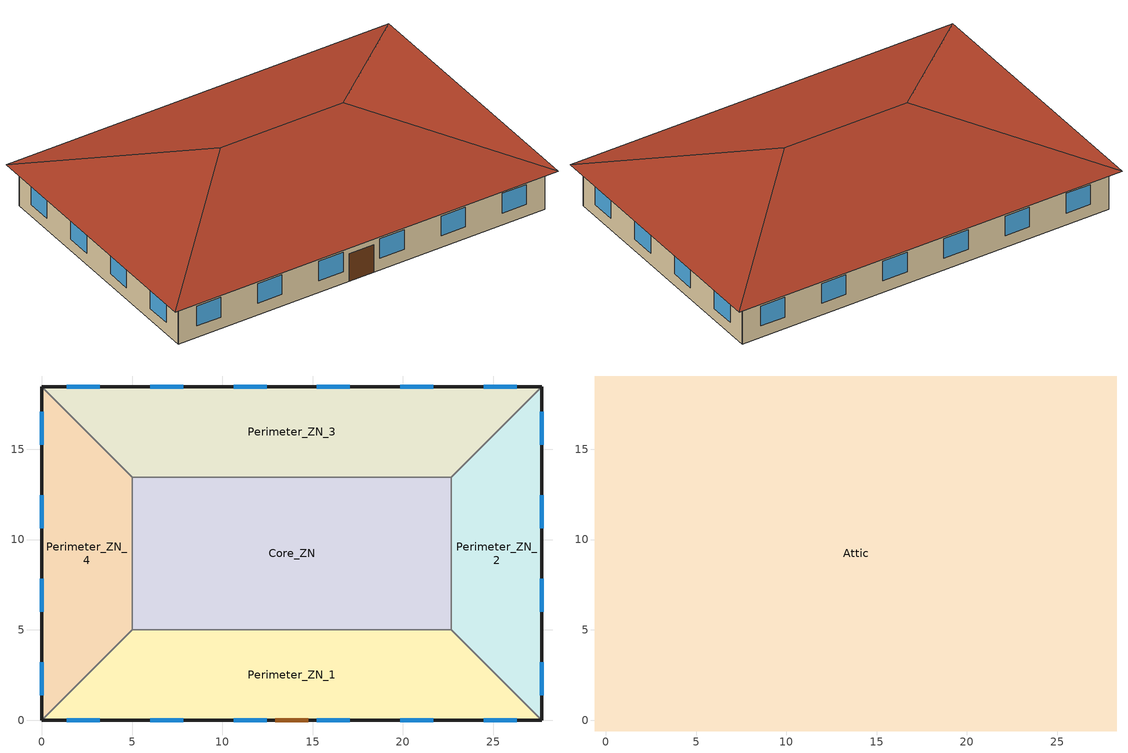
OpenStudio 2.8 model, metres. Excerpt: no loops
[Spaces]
Perimeter_ZN_1
 floor ground: 22.69,5 27.69,0 0,0 5,5 z0
 wall outside: 0,0 27.69,0 z0:3.05
 wall to Perimeter_ZN_4: 5,5 0,0 z0:3.05
 wall to Core_ZN: 22.69,5 5,5 z0:3.05
 wall to Perimeter_ZN_2: 27.69,0 22.69,5 z0:3.05
 window: 1.39,0 3.22,0 / 19.85,0 21.68,0 / 15.24,0 17.07,0 / 6.01,0 7.84,0 / 10.62,0 12.45,0 / 24.47,0 26.3,0 z0.9:2.42
 door: 12.93,0 14.76,0 z0:2.13
Perimeter_ZN_2
 floor ground: 27.69,18.46 27.69,0 22.69,5 22.69,13.46 z0
 wall outside: 27.69,0 27.69,18.46 z0:3.05
 wall to Perimeter_ZN_3: 27.69,18.46 22.69,13.46 z0:3.05
 wall to Core_ZN: 22.69,13.46 22.69,5 z0:3.05
 window: 27.69,1.39 27.69,3.22 / 27.69,10.62 27.69,12.45 / 27.69,15.24 27.69,17.07 / 27.69,6.01 27.69,7.84 z0.9:2.42
Perimeter_ZN_3
 floor ground: 27.69,18.46 22.69,13.46 5,13.46 0,18.46 z0
 wall outside: 27.69,18.46 0,18.46 z0:3.05
 wall to Core_ZN: 5,13.46 22.69,13.46 z0:3.05
 wall to Perimeter_ZN_4: 0,18.46 5,13.46 z0:3.05
 window: 21.68,18.46 19.85,18.46 / 7.84,18.46 6.01,18.46 / 17.07,18.46 15.24,18.46 / 12.45,18.46 10.62,18.46 / 26.3,18.46 24.47,18.46 / 3.22,18.46 1.39,18.46 z0.9:2.42
Perimeter_ZN_4
 floor ground: 0,18.46 5,13.46 5,5 0,0 z0
 wall outside: 0,18.46 0,0 z0:3.05
 wall to Core_ZN: 5,5 5,13.46 z0:3.05
 window: 0,3.22 0,1.39 / 0,12.45 0,10.62 / 0,7.84 0,6.01 / 0,17.07 0,15.24 z0.9:2.42
Core_ZN
 floor ground: 22.69,13.46 22.69,5 5,5 5,13.46 z0
Attic
 floor outside: 28.29,19.06 27.69,18.46 0,18.46 -0.6,19.06 z3.05; -0.6,19.06 0,18.46 0,0 -0.6,-0.6 z3.05; 28.29,19.06 28.29,-0.6 27.69,0 27.69,18.46 z3.05; 27.69,0 28.29,-0.6 -0.6,-0.6 0,0 z3.05
 floor to Perimeter_ZN_4: 0,18.46 5,13.46 5,5 0,0 z3.05
 floor to Perimeter_ZN_1: 22.69,5 27.69,0 0,0 5,5 z3.05
 floor to Perimeter_ZN_2: 27.69,18.46 27.69,0 22.69,5 22.69,13.46 z3.05
 floor to Core_ZN: 22.69,13.46 22.69,5 5,5 5,13.46 z3.05
 floor to Perimeter_ZN_3: 27.69,18.46 22.69,13.46 5,13.46 0,18.46 z3.05
 roof outside: 18.46,9.23,6.33 28.29,-0.6,3.05 28.29,19.06,3.05; 18.46,9.23,6.33 28.29,19.06,3.05 -0.6,19.06,3.05 9.23,9.23,6.33; 9.23,9.23,6.33 -0.6,-0.6,3.05 28.29,-0.6,3.05 18.46,9.23,6.33; 9.23,9.23,6.33 -0.6,19.06,3.05 -0.6,-0.6,3.05
[Site]
Houston Bush Intercontinental: Latitude {deg}=30; Longitude {deg}=-95.37; Time Zone {hr}=-6; Elevation {m}=29; Terrain=City
[Building]
90.1-2010-SmallOffice-ASHRAE 169-2006-2A created: 2017-02-23 18:40:46 -0700: North Axis {deg}=0; Default Construction Set=Res 90.1-2004 - Office - ASHRAE 169-2013-2A; Standards Building Type=Office
[Site:GroundTemperature:BuildingSurface]
19.527, 19.502, 19.536, 19.598, 20.002, 21.64, 22.225, 22.375, 21.449, 20.121, 19.802, 19.633
[Site:WaterMainsTemperature]
Calculation Method=Correlation; Annual Average Outdoor Air Temperature {C}=20.3167; Maximum Difference In Monthly Average Outdoor Air Temperatures {deltaC}=17.8
[SizingPeriod:DesignDay] Barometric Pressure {Pa}=100977; Sky Clearness=0; Rain Indicator=0; Snow Indicator=0; Day of Month=21; Daylight Saving Time Indicator=0; Humidity Indicating Type=Wetbulb; Dry-Bulb Temperature Range Modifier Type=DefaultMultipliers
Name | Maximum Dry-Bulb Temperature {C} | Daily Dry-Bulb Temperature Range {deltaC} | Humidity Indicating Conditions at Maximum Dry-Bulb | Wind Speed {m/s} | Wind Direction {deg} | Month | Day Type | Solar Model Indicator | ASHRAE Taub | ASHRAE Taud
Houston Bush Intercontinental Ann Htg 99.6% Condns DB | -1.6 | 0 | -1.6 | 2.8 | 0 | 1 | WinterDesignDay | ASHRAEClearSky
Houston Bush Intercontinental Ann Clg .4% Condns DB=>MWB | 36 | 10.1 | 24.8 | 3.5 | 170 | 7 | SummerDesignDay | ASHRAETau | 0.499 | 1.97
[ClimateZones]
Climate Zone Institution Name 1=ASHRAE; Climate Zone Document Name 1=ANSI/ASHRAE Standard 169; Climate Zone Document Year 1=2006; Climate Zone Value 1=2A
[Material:NoMass] Thermal Absorptance=0.9; Solar Absorptance=0.7
Name | Roughness | Thermal Resistance {m2-K/W} | Visible Absorptance
CP02 CARPET PAD | VeryRough | 0.21648 | 0.8
Typical Carpet Pad | Smooth | 0.21648 | 0.8
Typical Insulation R-4.73 | Smooth | 0.833053 | 0.7
Typical Insulation R-14.76 | Smooth | 2.59864 | 0.7
Typical Insulation R-0.58 1 | Smooth | 0.101875 | 0.7
[Material]
Name | Roughness | Thickness {m} | Conductivity {W/m-K} | Density {kg/m3} | Specific Heat {J/kg-K} | Thermal Absorptance | Solar Absorptance | Visible Absorptance
100mm Normalweight concrete floor | MediumSmooth | 0.1016 | 2.31 | 2322 | 832
G01 13mm gypsum board | Smooth | 0.0127 | 0.16 | 800 | 1090 | 0.9 | 0.7 | 0.5
4 in. Normalweight Concrete Floor | MediumRough | 0.1016 | 2.31 | 2322 | 832 | 0.9 | 0.7 | 0.7
1IN Stucco | Smooth | 0.0253 | 0.6918 | 1858 | 837 | 0.9 | 0.7 | 0.92
8IN CONCRETE HW RefBldg | Rough | 0.2032 | 1.311 | 2240 | 836.8 | 0.9 | 0.7 | 0.7
1/2IN Gypsum | Smooth | 0.0127 | 0.16 | 784.9 | 830 | 0.9 | 0.4 | 0.4
Metal Roof Surface; F08 Metal surface | Smooth | 0.0008 | 45.28 | 7824 | 500 | 0.9 | 0.7 | 0.7
6 in. Normalweight Concrete Floor | MediumRough | 0.1524 | 2.31 | 2322 | 832 | 0.9 | 0.7 | 0.7
8 in. Concrete Block Basement Wall | MediumRough | 0.2032 | 1.326 | 1842 | 912 | 0.9 | 0.7 | 0.7
G05 25mm wood | MediumSmooth | 0.0254 | 0.15 | 608 | 1630 | 0.9 | 0.5 | 0.5
Std Wood 6inch | MediumSmooth | 0.15 | 0.12 | 540 | 1210 | 0.9 | 0.7 | 0.7
Roof Membrane | VeryRough | 0.0095 | 0.16 | 1121.29 | 1460 | 0.9 | 0.7 | 0.7
[Construction]
Typical Interior Floor: 100mm Normalweight concrete floor, CP02 CARPET PAD
Typical Interior Wall: G01 13mm gypsum board, G01 13mm gypsum board
Typical Interior Ceiling: CP02 CARPET PAD, 100mm Normalweight concrete floor
Typical Insulated Carpeted 6in Slab Floor: 6 in. Normalweight Concrete Floor, Typical Carpet Pad
Typical Insulated Basement Mass Wall: 8 in. Concrete Block Basement Wall
Typical Overhead Door: Typical Insulation R-4.73
U 1.98 SHGC 0.36 Sgl Ref-B-H Clr 6mm: REF B CLEAR HI 6MM
Typical Interior Window: Clear 3mm
Typical Interior Door; Typical Interior Partition: G05 25mm wood
InteriorFurnishings: Std Wood 6inch
Typical Insulated Exterior Mass Floor R-7.3: Typical Insulation R-4.73, 4 in. Normalweight Concrete Floor, Typical Carpet Pad
Typical Insulated Exterior Mass Wall: 1IN Stucco, 8IN CONCRETE HW RefBldg, Typical Insulation R-14.76, 1/2IN Gypsum
Typical IEAD Roof R-15.87: Roof Membrane, Typical Insulation R-14.76, Metal Roof Surface
U 1.22 SHGC 0.25 Sgl Elec Ref Colored 6mm: ECREF-1 COLORED 6MM
Typical Insulated Metal Door R-1.43 1: F08 Metal surface, Typical Insulation R-0.58 1
[WindowMaterial:Glazing] Optical Data Type=SpectralAverage; Infrared Transmittance at Normal Incidence=0; Front Side Infrared Hemispherical Emissivity=0.84; Conductivity {W/m-K}=0.9; Dirt Correction Factor for Solar and Visible Transmittance=1; Solar Diffusing=No
Name | Thickness {m} | Solar Transmittance at Normal Incidence | Front Side Solar Reflectance at Normal Incidence | Back Side Solar Reflectance at Normal Incidence | Visible Transmittance at Normal Incidence | Front Side Visible Reflectance at Normal Incidence | Back Side Visible Reflectance at Normal Incidence | Back Side Infrared Hemispherical Emissivity
REF B CLEAR HI 6MM | 0.006 | 0.24 | 0.16 | 0.32 | 0.3 | 0.16 | 0.29 | 0.6
Clear 3mm | 0.003 | 0.837 | 0.075 | 0.075 | 0.898 | 0.081 | 0.081 | 0.84
ECREF-1 COLORED 6MM | 0.006 | 0.099 | 0.219 | 0.219 | 0.155 | 0.073 | 0.073 | 0.84
[DefaultConstructionSet]
Res 90.1-2004 - Office - ASHRAE 169-2013-2A: Default Exterior Surface Constructions=Default Surface Constructions 4; Default Interior Surface Constructions=Default Surface Constructions 5; Default Ground Contact Surface Constructions=Default Surface Constructions 6; Default Exterior SubSurface Constructions=Default Sub Surface Constructions 3; Default Interior SubSurface Constructions=Default Sub Surface Constructions 4; Interior Partition Construction=Typical Interior Partition
[DefaultSurfaceConstructions]
Name | Floor Construction | Wall Construction | Roof Ceiling Construction
Default Surface Constructions 4 | Typical Insulated Exterior Mass Floor R-7.3 | Typical Insulated Exterior Mass Wall | Typical IEAD Roof R-15.87
Default Surface Constructions 5 | Typical Interior Floor | Typical Interior Wall | Typical Interior Ceiling
Default Surface Constructions 6 | Typical Insulated Carpeted 6in Slab Floor | Typical Insulated Basement Mass Wall
[DefaultSubSurfaceConstructions]
Name | Fixed Window Construction | Operable Window Construction | Door Construction | Glass Door Construction | Overhead Door Construction | Skylight Construction | Tubular Daylight Dome Construction | Tubular Daylight Diffuser Construction
Default Sub Surface Constructions 3 | U 1.22 SHGC 0.25 Sgl Elec Ref Colored 6mm | U 1.22 SHGC 0.25 Sgl Elec Ref Colored 6mm | Typical Insulated Metal Door R-1.43 1 | U 1.22 SHGC 0.25 Sgl Elec Ref Colored 6mm | Typical Overhead Door | U 1.98 SHGC 0.36 Sgl Ref-B-H Clr 6mm | Typical Interior Window | Typical Interior Window
Default Sub Surface Constructions 4 | Typical Interior Window | Typical Interior Window | Typical Interior Door
[Space]
Name | Space Type | Building Story | Thermal Zone | Part of Total Floor Area
Perimeter_ZN_1 | Office WholeBuilding - Sm Office - 90.1-2004 | Building Story 1 | Perimeter_ZN_1 ZN | Yes
Attic | Office Attic - 90.1-2004 |  | Attic ZN | No
Perimeter_ZN_2 | Office WholeBuilding - Sm Office - 90.1-2004 | Building Story 1 | Perimeter_ZN_2 ZN | Yes
Perimeter_ZN_3 | Office WholeBuilding - Sm Office - 90.1-2004 | Building Story 1 | Perimeter_ZN_3 ZN | Yes
Perimeter_ZN_4 | Office WholeBuilding - Sm Office - 90.1-2004 | Building Story 1 | Perimeter_ZN_4 ZN | Yes
Core_ZN | Office WholeBuilding - Sm Office - 90.1-2004 | Building Story 1 | Core_ZN ZN | Yes
[SpaceType] Standards Building Type=Office
Name | Default Schedule Set | Design Specification Outdoor Air Object | Standards Space Type
Office WholeBuilding - Sm Office - 90.1-2004 | Office WholeBuilding - Sm Office Schedule Set | Office WholeBuilding - Sm Office Ventilation | WholeBuilding - Sm Office
Office Attic - 90.1-2004 | Office Attic Schedule Set | Office Attic Ventilation | Attic
[InternalMass:Definition]
Internal Mass Definition 1: Construction=InteriorFurnishings; Design Level Calculation Method=SurfaceArea/Area; Surface Area per Space Floor Area=2
[InternalMass] Internal Mass Definition=Internal Mass Definition 1
Name | Space or SpaceType
Perimeter_ZN_1 Mass | Perimeter_ZN_1
Perimeter_ZN_2 Mass | Perimeter_ZN_2
Perimeter_ZN_3 Mass | Perimeter_ZN_3
Perimeter_ZN_4 Mass | Perimeter_ZN_4
Core_ZN Mass | Core_ZN
[ThermalZone] Use Ideal Air Loads=No
Name | Thermostat
Perimeter_ZN_2 ZN | Office WholeBuilding - Sm Office - 90.1-2004 Thermostat 3
Core_ZN ZN | Office WholeBuilding - Sm Office - 90.1-2004 Thermostat 1
Perimeter_ZN_1 ZN | Office WholeBuilding - Sm Office - 90.1-2004 Thermostat 4
Perimeter_ZN_3 ZN | Office WholeBuilding - Sm Office - 90.1-2004 Thermostat 2
Perimeter_ZN_4 ZN | Office WholeBuilding - Sm Office - 90.1-2004 Thermostat
Attic ZN
[Sizing:Zone]
Attic ZN: Zone Cooling Design Supply Air Temperature Input Method=SupplyAirTemperature; Zone Cooling Design Supply Air Temperature {C}=14; Zone Cooling Design Supply Air Temperature Difference {deltaC}=11.11; Zone Heating Design Supply Air Temperature Input Method=SupplyAirTemperature; Zone Heating Design Supply Air Temperature {C}=40; Zone Heating Design Supply Air Temperature Difference {deltaC}=11.11; Zone Cooling Design Supply Air Humidity Ratio {kg-H2O/kg-air}=0.0085; Zone Heating Design Supply Air Humidity Ratio {kg-H2O/kg-air}=0.008; Cooling Design Air Flow Method=DesignDay; Heating Design Air Flow Method=DesignDay; Account for Dedicated Outdoor Air System=No; Dedicated Outdoor Air System Control Strategy=NeutralSupplyAir; Dedicated Outdoor Air Low Setpoint Temperature for Design {C}=autosize; Dedicated Outdoor Air High Setpoint Temperature for Design {C}=autosize
[BuildingStory]
Building Story 1: Nominal Z Coordinate {m}=0
[DesignSpecification:OutdoorAir] Outdoor Air Flow per Person {m3/s-person}=0; Outdoor Air Flow Air Changes per Hour {1/hr}=0
Name | Outdoor Air Flow per Floor Area {m3/s-m2} | Outdoor Air Method | Outdoor Air Flow Rate {m3/s}
Office Attic Ventilation | 0
Office WholeBuilding - Sm Office Ventilation | 0.000508 | Sum | 0
[DefaultScheduleSet]
Name | Infiltration Schedule | Number of People Schedule | People Activity Level Schedule | Lighting Schedule | Electric Equipment Schedule
Office Attic Schedule Set | OfficeLarge INFIL_SCH_PNNL
Office WholeBuilding - Sm Office Schedule Set | OfficeSmall INFIL_QUARTER_ON_SCH | OfficeSmall BLDG_OCC_SCH | OfficeSmall ACTIVITY_SCH | OfficeSmall BLDG_LIGHT_SCH | OfficeSmall BLDG_EQUIP_SCH
[People:Definition]
Office WholeBuilding - Sm Office People Definition 1: Number of People Calculation Method=People/Area; People per Space Floor Area {person/m2}=0.0602779; Fraction Radiant=0.3
[People]
Office WholeBuilding - Sm Office People: People Definition=Office WholeBuilding - Sm Office People Definition 1; Space or SpaceType=Office WholeBuilding - Sm Office - 90.1-2004; Work Efficiency Schedule=Work Efficiency Schedule; Clothing Insulation Schedule=Clothing Schedule; Air Velocity Schedule=Air Velocity Schedule; Multiplier=1
[Lights:Definition]
Office WholeBuilding - Sm Office Lights Definition 1: Design Level Calculation Method=Watts/Area; Watts per Space Floor Area {W/m2}=10.7639; Fraction Radiant=0.7; Fraction Visible=0.2
[Lights]
Office WholeBuilding - Sm Office Lights: Lights Definition=Office WholeBuilding - Sm Office Lights Definition 1; Space or SpaceType=Office WholeBuilding - Sm Office - 90.1-2004; Fraction Replaceable=1
[ElectricEquipment:Definition]
Office WholeBuilding - Sm Office Elec Equip Definition 1: Design Level Calculation Method=Watts/Area; Watts per Space Floor Area {W/m2}=6.78126; Fraction Radiant=0.5
[ElectricEquipment]
Office WholeBuilding - Sm Office Elec Equip: Electric Equipment Definition=Office WholeBuilding - Sm Office Elec Equip Definition 1; Space or SpaceType=Office WholeBuilding - Sm Office - 90.1-2004
[SpaceInfiltration:DesignFlowRate] Schedule=Always On Discrete; Design Flow Rate Calculation Method=Flow/ExteriorArea; Flow per Exterior Surface Area {m3/s-m2}=0.00102523; Constant Term Coefficient=0; Temperature Term Coefficient=0; Velocity Term Coefficient=0.224; Velocity Squared Term Coefficient=0
Name | Space or SpaceType
Perimeter_ZN_1 Infiltration | Perimeter_ZN_1
Perimeter_ZN_2 Infiltration | Perimeter_ZN_2
Perimeter_ZN_3 Infiltration | Perimeter_ZN_3
Perimeter_ZN_4 Infiltration | Perimeter_ZN_4
[Exterior:Lights:Definition]
Name | Design Level {W}
Parking Areas and Drives Def (W/ft^2) | 0.15
Building Facades Def (W/ft^2) | 0.2
Main Entries Def (W/ft) | 30
Other Doors Def (W/ft) | 20
[Exterior:Lights] Control Option=AstronomicalClock
Name | Exterior Lights Definition | Schedule | Multiplier
Parking Areas and Drives | Parking Areas and Drives Def (W/ft^2) | Always On Discrete | 8913.32
Building Facades | Building Facades Def (W/ft^2) | Schedule Ruleset 3 | 3030.2
Main Entries | Main Entries Def (W/ft) | Always On Discrete | 8.80328
Other Doors | Other Doors Def (W/ft) | Always On Discrete | 4.40164
[ThermostatSetpoint:DualSetpoint] Heating Setpoint Temperature Schedule=OfficeSmall HTGSETP_SCH_NO_OPTIMUM; Cooling Setpoint Temperature Schedule=OfficeSmall CLGSETP_SCH_NO_OPTIMUM
Office WholeBuilding - Sm Office - 90.1-2004 Thermostat; Office WholeBuilding - Sm Office - 90.1-2004 Thermostat 1; Office WholeBuilding - Sm Office - 90.1-2004 Thermostat 2; Office WholeBuilding - Sm Office - 90.1-2004 Thermostat 3; Office WholeBuilding - Sm Office - 90.1-2004 Thermostat 4
[AvailabilityManager:NightCycle] Control Type=CycleOnAny; Thermostat Tolerance {deltaC}=1; Cycling Run Time {s}=1800
Availability Manager Night Cycle 1; Availability Manager Night Cycle 2; Availability Manager Night Cycle 3; Availability Manager Night Cycle 4; Availability Manager Night Cycle 5
[Schedule:Ruleset]
Name | Default Day Schedule | Summer Design Day Schedule | Winter Design Day Schedule
Clothing Schedule | Clothing Schedule Default Winter Clothes
Air Velocity Schedule | Air Velocity Schedule Default
Work Efficiency Schedule | Work Efficiency Schedule Default
OfficeSmall BLDG_OCC_SCH | OfficeSmall BLDG_OCC_SCH Default | OfficeSmall BLDG_OCC_SCH Summer Design Day | OfficeSmall BLDG_OCC_SCH Winter Design Day
OfficeSmall ACTIVITY_SCH | OfficeSmall ACTIVITY_SCH Default | OfficeSmall ACTIVITY_SCH Summer Design Day | OfficeSmall ACTIVITY_SCH Winter Design Day
OfficeSmall BLDG_LIGHT_SCH | OfficeSmall BLDG_LIGHT_SCH Default | OfficeSmall BLDG_LIGHT_SCH Summer Design Day | OfficeSmall BLDG_LIGHT_SCH Winter Design Day
OfficeSmall BLDG_EQUIP_SCH | OfficeSmall BLDG_EQUIP_SCH Default | OfficeSmall BLDG_EQUIP_SCH Summer Design Day | OfficeSmall BLDG_EQUIP_SCH Winter Design Day
OfficeSmall INFIL_QUARTER_ON_SCH | OfficeSmall INFIL_QUARTER_ON_SCH Default | OfficeSmall INFIL_QUARTER_ON_SCH Summer Design Day | OfficeSmall INFIL_QUARTER_ON_SCH Winter Design Day
OfficeSmall HTGSETP_SCH_NO_OPTIMUM | OfficeSmall HTGSETP_SCH_NO_OPTIMUM Default | OfficeSmall HTGSETP_SCH_NO_OPTIMUM Summer Design Day | OfficeSmall HTGSETP_SCH_NO_OPTIMUM Winter Design Day
OfficeSmall CLGSETP_SCH_NO_OPTIMUM | OfficeSmall CLGSETP_SCH_NO_OPTIMUM Default | OfficeSmall CLGSETP_SCH_NO_OPTIMUM Summer Design Day | OfficeSmall CLGSETP_SCH_NO_OPTIMUM Winter Design Day
OfficeLarge INFIL_SCH_PNNL | OfficeLarge INFIL_SCH_PNNL Default | OfficeLarge INFIL_SCH_PNNL Summer Design Day | OfficeLarge INFIL_SCH_PNNL Winter Design Day
Schedule Ruleset 3 | Schedule Day 36
[Schedule:Day]
Clothing Schedule Default Winter Clothes; OfficeSmall BLDG_OCC_SCH Summer Design Day; OfficeSmall BLDG_LIGHT_SCH Summer Design Day; OfficeSmall BLDG_EQUIP_SCH Summer Design Day; OfficeSmall INFIL_QUARTER_ON_SCH Default; OfficeLarge INFIL_SCH_PNNL Default: 24, 0, 1
Clothing Schedule Summer Clothes: 24, 0, 0.5
Air Velocity Schedule Default; OfficeSmall BLDG_EQUIP_SCH Wknd Day: 24, 0, 0.2
Work Efficiency Schedule Default; OfficeSmall BLDG_OCC_SCH Default; OfficeSmall BLDG_OCC_SCH Winter Design Day; OfficeSmall BLDG_LIGHT_SCH Winter Design Day; OfficeSmall BLDG_EQUIP_SCH Winter Design Day: 24, 0, 0
OfficeSmall BLDG_OCC_SCH Wkdy Day: 6, 0, 0, 7, 0, 0.11, 8, 0, 0.21, 12, 0, 1, 13, 0, 0.53, 17, 0, 1, 18, 0, 0.32, 22, 0, 0.11, 23, 0, 0.05, 24, 0, 0
OfficeSmall ACTIVITY_SCH Default; OfficeSmall ACTIVITY_SCH Winter Design Day; OfficeSmall ACTIVITY_SCH Summer Design Day: 24, 0, 120
OfficeSmall BLDG_LIGHT_SCH Default; OfficeSmall BLDG_LIGHT_SCH Default|Wkdy Day: 5, 0, 0.18, 7, 0, 0.23, 8, 0, 0.42, 12, 0, 0.9, 13, 0, 0.8, 17, 0, 0.9, 18, 0, 0.61, 20, 0, 0.42, 22, 0, 0.32, 23, 0, 0.23, 24, 0, 0.18
OfficeSmall BLDG_LIGHT_SCH Wknd Day: 24, 0, 0.18
OfficeSmall BLDG_EQUIP_SCH Default; OfficeSmall BLDG_EQUIP_SCH Default|Wkdy Day: 8, 0, 0.5, 12, 0, 1, 13, 0, 0.94, 17, 0, 1, 18, 0, 0.5, 24, 0, 0.2
OfficeSmall INFIL_QUARTER_ON_SCH Summer Design Day; OfficeSmall INFIL_QUARTER_ON_SCH SmrDsn|Wkdy Day: 7, 0, 1, 19, 0, 0.25, 24, 0, 1
OfficeSmall INFIL_QUARTER_ON_SCH Winter Design Day; OfficeSmall INFIL_QUARTER_ON_SCH WntrDsn|Sat Day: 7, 0, 1, 18, 0, 0.25, 24, 0, 1
OfficeSmall HTGSETP_SCH_NO_OPTIMUM Default; OfficeSmall HTGSETP_SCH_NO_OPTIMUM Summer Design Day: 24, 0, 15.56
OfficeSmall HTGSETP_SCH_NO_OPTIMUM Wkdy Day: 6, 0, 15.56, 19, 0, 21.11, 24, 0, 15.56
OfficeSmall HTGSETP_SCH_NO_OPTIMUM Winter Design Day: 24, 0, 21.11
OfficeSmall CLGSETP_SCH_NO_OPTIMUM Default; OfficeSmall CLGSETP_SCH_NO_OPTIMUM Winter Design Day: 24, 0, 29.44
OfficeSmall CLGSETP_SCH_NO_OPTIMUM Summer Design Day: 24, 0, 23.89
OfficeSmall CLGSETP_SCH_NO_OPTIMUM Wkdy Day: 6, 0, 29.44, 18, 0, 23.89, 24, 0, 29.44
OfficeLarge INFIL_SCH_PNNL Summer Design Day; OfficeLarge INFIL_SCH_PNNL SmrDsn|Wkdy Day: 6, 0, 1, 22, 0, 0.25, 24, 0, 1
OfficeLarge INFIL_SCH_PNNL Winter Design Day; OfficeLarge INFIL_SCH_PNNL WntrDsn|Sat Day: 6, 0, 1, 18, 0, 0.25, 24, 0, 1
Schedule Day 36: 6, 0, 0, 24, 0, 1
[Schedule:Rule] Date Specification Type=DateRange; Start Day=1
Name | Schedule Ruleset | Rule Order | Day Schedule | Start Month | End Month | End Day | Apply Monday | Apply Tuesday | Apply Wednesday | Apply Thursday | Apply Friday | Apply Sunday | Apply Saturday
Schedule Rule 3 | Clothing Schedule | 0 | Clothing Schedule Summer Clothes | 5 | 9 | 30
Schedule Rule 4 | OfficeSmall BLDG_OCC_SCH | 0 | OfficeSmall BLDG_OCC_SCH Wkdy Day | 1 | 12 | 31 | Yes | Yes | Yes | Yes | Yes
Schedule Rule 5 | OfficeSmall BLDG_LIGHT_SCH | 1 | OfficeSmall BLDG_LIGHT_SCH Default|Wkdy Day | 1 | 12 | 31 | Yes | Yes | Yes | Yes | Yes
Schedule Rule 6 | OfficeSmall BLDG_LIGHT_SCH | 0 | OfficeSmall BLDG_LIGHT_SCH Wknd Day | 1 | 12 | 31 |  |  |  |  |  | Yes | Yes
Schedule Rule 7 | OfficeSmall BLDG_EQUIP_SCH | 1 | OfficeSmall BLDG_EQUIP_SCH Default|Wkdy Day | 1 | 12 | 31 | Yes | Yes | Yes | Yes | Yes
Schedule Rule 8 | OfficeSmall BLDG_EQUIP_SCH | 0 | OfficeSmall BLDG_EQUIP_SCH Wknd Day | 1 | 12 | 31 |  |  |  |  |  | Yes | Yes
Schedule Rule 9 | OfficeSmall INFIL_QUARTER_ON_SCH | 1 | OfficeSmall INFIL_QUARTER_ON_SCH SmrDsn|Wkdy Day | 1 | 12 | 31 | Yes | Yes | Yes | Yes | Yes
Schedule Rule 10 | OfficeSmall INFIL_QUARTER_ON_SCH | 0 | OfficeSmall INFIL_QUARTER_ON_SCH WntrDsn|Sat Day | 1 | 12 | 31 |  |  |  |  |  |  | Yes
Schedule Rule 11 | OfficeSmall HTGSETP_SCH_NO_OPTIMUM | 0 | OfficeSmall HTGSETP_SCH_NO_OPTIMUM Wkdy Day | 1 | 12 | 31 | Yes | Yes | Yes | Yes | Yes
Schedule Rule 12 | OfficeSmall CLGSETP_SCH_NO_OPTIMUM | 0 | OfficeSmall CLGSETP_SCH_NO_OPTIMUM Wkdy Day | 1 | 12 | 31 | Yes | Yes | Yes | Yes | Yes
Schedule Rule 16 | OfficeLarge INFIL_SCH_PNNL | 1 | OfficeLarge INFIL_SCH_PNNL SmrDsn|Wkdy Day | 1 | 12 | 31 | Yes | Yes | Yes | Yes | Yes
Schedule Rule 17 | OfficeLarge INFIL_SCH_PNNL | 0 | OfficeLarge INFIL_SCH_PNNL WntrDsn|Sat Day | 1 | 12 | 31 |  |  |  |  |  |  | Yes
[Schedule:Constant]
Always On Discrete: Value=1
